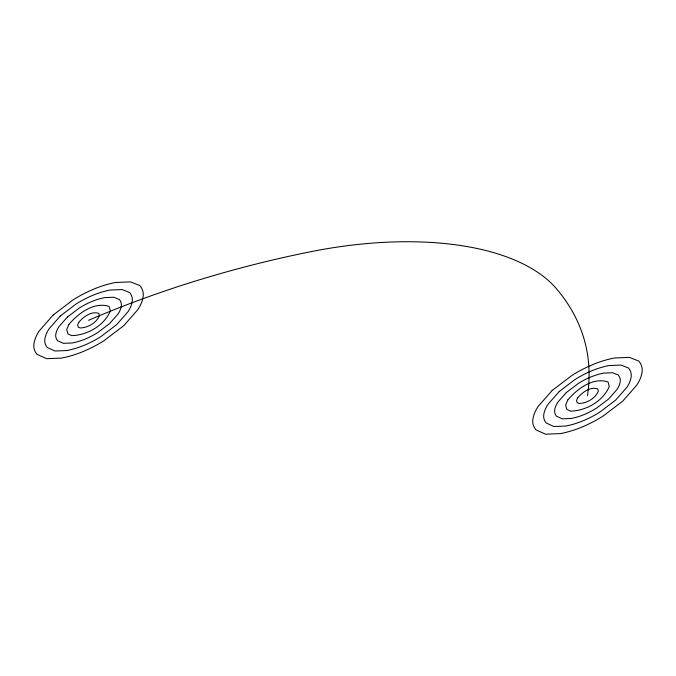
<?xml version="1.0" encoding="UTF-8"?>
<svg xmlns="http://www.w3.org/2000/svg" width="676" height="676" viewBox="0 0 676 676"><rect width="100%" height="100%" fill="white"/><g stroke="black" fill="none" stroke-linecap="round" stroke-linejoin="round"><path stroke-width="1.01" d="M587.461 395.79A553.255 263.141 -14 0 0 556.779 289.1A262.364 124.781 -14 0 0 310.284 251.793A553.255 263.141 -14 0 0 88.531 320.289M68.851 324.497L66.704 329.643L67.93 333.91L71.774 335.651C87.381 335.144 104.231 325.655 110.365 310.926L109.056 306.397C93.989 301.496 78.162 313.444 68.851 324.497M78.695 322.393L77.622 324.962L78.23 327.1L80.157 327.97C87.956 327.716 96.381 322.967 99.448 315.608L98.797 313.343C91.26 310.892 83.342 316.867 78.695 322.393M567.772 399.998L565.626 405.144L566.851 409.411L570.696 411.16C586.303 410.653 603.161 401.164 609.287 386.435L607.986 381.906C592.911 376.997 577.084 388.945 567.772 399.998M577.617 397.894L576.543 400.471L577.16 402.6L579.078 403.471C586.878 403.226 595.311 398.477 598.37 391.117L597.719 388.852C590.19 386.393 582.273 392.367 577.617 397.894M53.252 314.948L39.326 330.809A86.646 41.211 -14 0 0 33.961 343.67A55.322 26.313 -14 0 0 37.028 354.342L46.636 358.694L61.677 358.069A55.322 26.313 -14 0 0 83.849 351.224A86.646 41.211 -14 0 0 104.096 340.611L123.809 325.621L137.743 309.76A86.646 41.211 -14 0 0 143.109 296.899A58.744 27.944 -14 0 0 139.847 285.568L130.434 281.875L115.385 282.5A55.322 26.313 -14 0 0 93.212 289.345A86.646 41.211 -14 0 0 72.966 299.958L53.252 314.948M60.308 316.013L49.162 328.705A69.315 32.972 -14 0 0 44.878 338.997A44.261 21.049 -14 0 0 47.328 347.532L55.018 351.013L67.051 350.514A44.261 21.049 -14 0 0 84.787 345.039A69.315 32.972 -14 0 0 100.986 336.547L116.754 324.556L127.899 311.864A69.315 32.972 -14 0 0 132.192 301.572A46.999 22.35 -14 0 0 129.589 292.514L122.052 289.556L110.019 290.055A44.261 21.049 -14 0 0 92.274 295.539A69.315 32.972 -14 0 0 76.084 304.023L60.308 316.013M67.363 317.078L59.006 326.601A51.993 24.725 -14 0 0 55.787 334.316A33.192 15.785 -14 0 0 57.629 340.721L63.392 343.332L72.416 342.96A33.192 15.785 -14 0 0 85.725 338.845A51.993 24.725 -14 0 0 97.868 332.482L109.698 323.491L118.055 313.968A51.993 24.725 -14 0 0 121.274 306.253A35.245 16.765 -14 0 0 119.322 299.46L113.669 297.237L104.645 297.617A33.192 15.785 -14 0 0 91.344 301.724A51.993 24.725 -14 0 0 79.193 308.087L67.363 317.078M552.174 390.449L538.248 406.31A86.646 41.211 -14 0 0 532.882 419.179A55.322 26.313 -14 0 0 535.95 429.851L545.557 434.203L560.598 433.578A55.322 26.313 -14 0 0 582.78 426.725A86.646 41.211 -14 0 0 603.017 416.12L622.74 401.13L636.665 385.269A86.646 41.211 -14 0 0 642.031 372.408A58.744 27.944 -14 0 0 638.769 361.077L629.356 357.376L614.315 358.001A55.322 26.313 -14 0 0 592.134 364.854A86.646 41.211 -14 0 0 571.896 375.467L552.174 390.449M559.238 391.522L548.092 404.206A69.315 32.972 -14 0 0 543.8 414.498A44.261 21.049 -14 0 0 546.25 423.032L553.94 426.522L565.973 426.024A44.261 21.049 -14 0 0 583.709 420.54A69.315 32.972 -14 0 0 599.908 412.047L615.684 400.065L626.821 387.373A69.315 32.972 -14 0 0 631.114 377.081A46.999 22.35 -14 0 0 628.511 368.023L620.974 365.057L608.941 365.564A44.261 21.049 -14 0 0 591.204 371.04A69.315 32.972 -14 0 0 575.006 379.532L559.238 391.522M566.294 392.587L557.928 402.102A51.993 24.725 -14 0 0 554.717 409.825A33.192 15.785 -14 0 0 556.551 416.222L562.322 418.841L571.347 418.461A33.192 15.785 -14 0 0 584.647 414.354A51.993 24.725 -14 0 0 596.798 407.983L608.628 398.992L616.985 389.477A51.993 24.725 -14 0 0 620.205 381.763A35.245 16.765 -14 0 0 618.244 374.96L612.6 372.746L603.567 373.118A33.192 15.785 -14 0 0 590.266 377.225A51.993 24.725 -14 0 0 578.115 383.596L566.294 392.587"/></g></svg>
